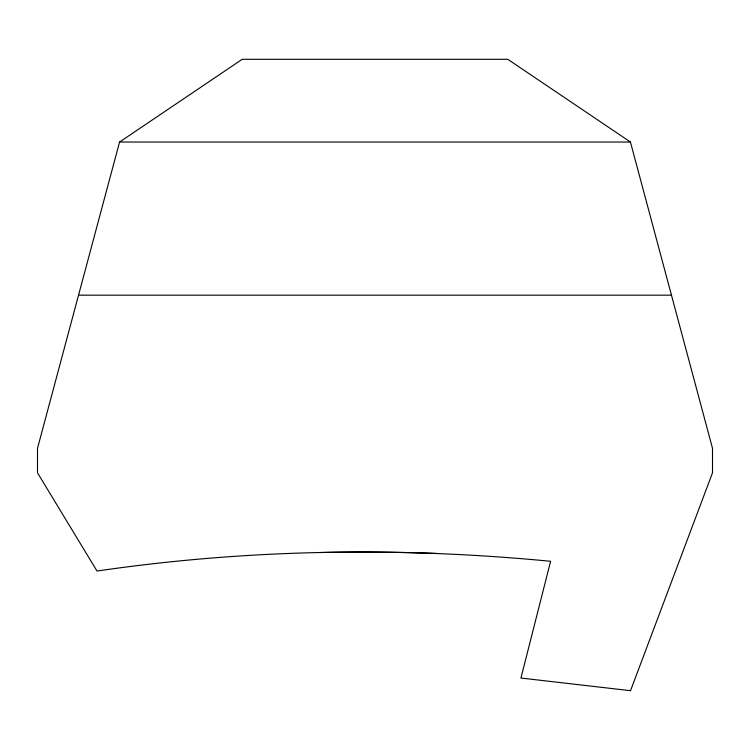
<?xml version="1.0" encoding="UTF-8"?>
<svg xmlns="http://www.w3.org/2000/svg" width="750" height="750" viewBox="0 0 750 750"><rect width="100%" height="100%" fill="white"/><g stroke="black" fill="none" stroke-linecap="round" stroke-linejoin="round"><path stroke-width="1.12" d="M119.569 142.031L37.5 448.312L37.5 472.8L97.003 571.05C247.022 549.038 399.75 546.703 550.603 561.291L520.941 678.038L630.525 690.694L712.5 472.8L712.5 448.312L630.431 142.031L507.787 59.306L242.213 59.306L119.569 142.031L630.431 142.031M78.534 295.172L671.466 295.172M320.531 552.516A1957.228 1957.228 0 0 1 437.025 553.472"/></g></svg>
